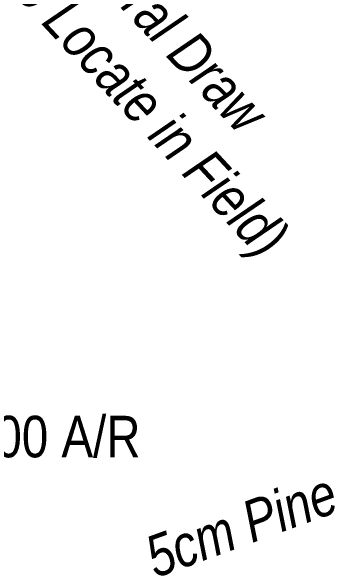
# Model space of a CAD drawing. Extents: x 538089 to 546766, y 6046620 to 6052605.
# Drawn here: x 545005.7 to 545083.8, y 6050994.4 to 6051130.5 of the extents above; entities that cross this region are included whole.
import ezdxf

# ---------------------------------------------------------------- set-up
doc = ezdxf.new("R2010")
doc.units = 0
doc.header["$LTSCALE"] = 5
for name, color, linetype in [('P-TXT', 4, 'Continuous'), ('T-BUSH-T', 110, 'Continuous'), ('T-WATER-T', 170, 'Continuous')]:
    doc.layers.add(name, color=color, linetype=linetype)
doc.styles.add('80CG', font='ARIALN.TTF', dxfattribs={"height": 10})
doc.styles.add('80L', font='ARIALN.TTF', dxfattribs={"height": 10})
doc.styles.add('80LS', font='ARIALNI.TTF', dxfattribs={"height": 10})
doc.dimstyles.new('Compass 5 000', dxfattribs={"dimscale": 5, "dimtxt": 9, "dimasz": 2, "dimexe": 0.2, "dimexo": 0.0625, "dimgap": 0.5, "dimtad": 0, "dimtih": 1, "dimtoh": 1, "dimzin": 0, "dimdsep": 46, "dimtxsty": '80CG', "dimcen": 0.1, "dimse1": 1, "dimse2": 1, "dimclrd": 256, "dimclrt": 256, "dimaunit": 1, "dimadec": 4, "dimazin": 0, "dimtfac": 0.06, "dimtofl": 0, "dimtmove": 0, "dimatfit": 1, "dimfxl": 0.2, "dimtolj": 1, "dimtzin": 0, "dimlwd": -1, "dimarcsym": 0})

# ---------------------------------------------------------------- blocks, each defined once
blk = doc.blocks.new('*D565')
at = {"layer": 'P-TXT', "transparency": 16777216}
for p, q in [((544980.16, 6051027.09), (544990.12, 6051027.92)), ((544955.24, 6051025.02), (544945.28, 6051024.2))]:
    blk.add_line(p, q, dxfattribs=at)
for points in [[(544980.02, 6051028.75), (544980.29, 6051025.43), (544970.19, 6051026.26)], [(544955.11, 6051026.69), (544955.38, 6051023.36), (544965.21, 6051025.85)]]:
    blk.add_solid(points, dxfattribs=at)
at = {"layer": 'P-TXT', "transparency": 16777216, "insert": (545014.6, 6051027.92), "char_height": 10, "attachment_point": 5, "style": '80CG'}
blk.add_mtext('\\A1;5.00 A/R', dxfattribs=at)

msp = doc.modelspace()

# ---------------------------------------------------------------- texts
at = {"layer": 'T-BUSH-T', "insert": (545059.469, 6051011.365), "char_height": 9.9948, "width": 74.90448, "attachment_point": 2, "rotation": 20, "style": '80LS'}
msp.add_mtext('5cm Pine', dxfattribs=at)
at = {"layer": 'T-WATER-T', "insert": (544993.668, 6051187.218), "char_height": 9.99466, "attachment_point": 1, "rotation": 312.98417, "style": '80L'}
msp.add_mtext_dynamic_manual_height_columns('\\pi24.237;{\\fArial Narrow|b0|i1|c0|p34;Ephemeral Draw\\P\\pi0.56975;(Unable to Locate in Field)}', width=133.80396, gutter_width=50, heights=[0], dxfattribs=at)

# ---------------------------------------------------------------- dimensions: what is measured, and where the dimension line sits
at = {"layer": 'P-TXT'}
dim = msp.add_aligned_dim(p1=(544965.138, 6051026.709), p2=(544970.119, 6051027.122), distance=-0.86, text='5.00 A/R', dimstyle='Compass 5 000', dxfattribs=at)
dim.commit()
dim.dimension.update_dxf_attribs({"geometry": '*D565', "text_midpoint": (545014.604, 6051027.917)})

doc.saveas('drawing.dxf')
